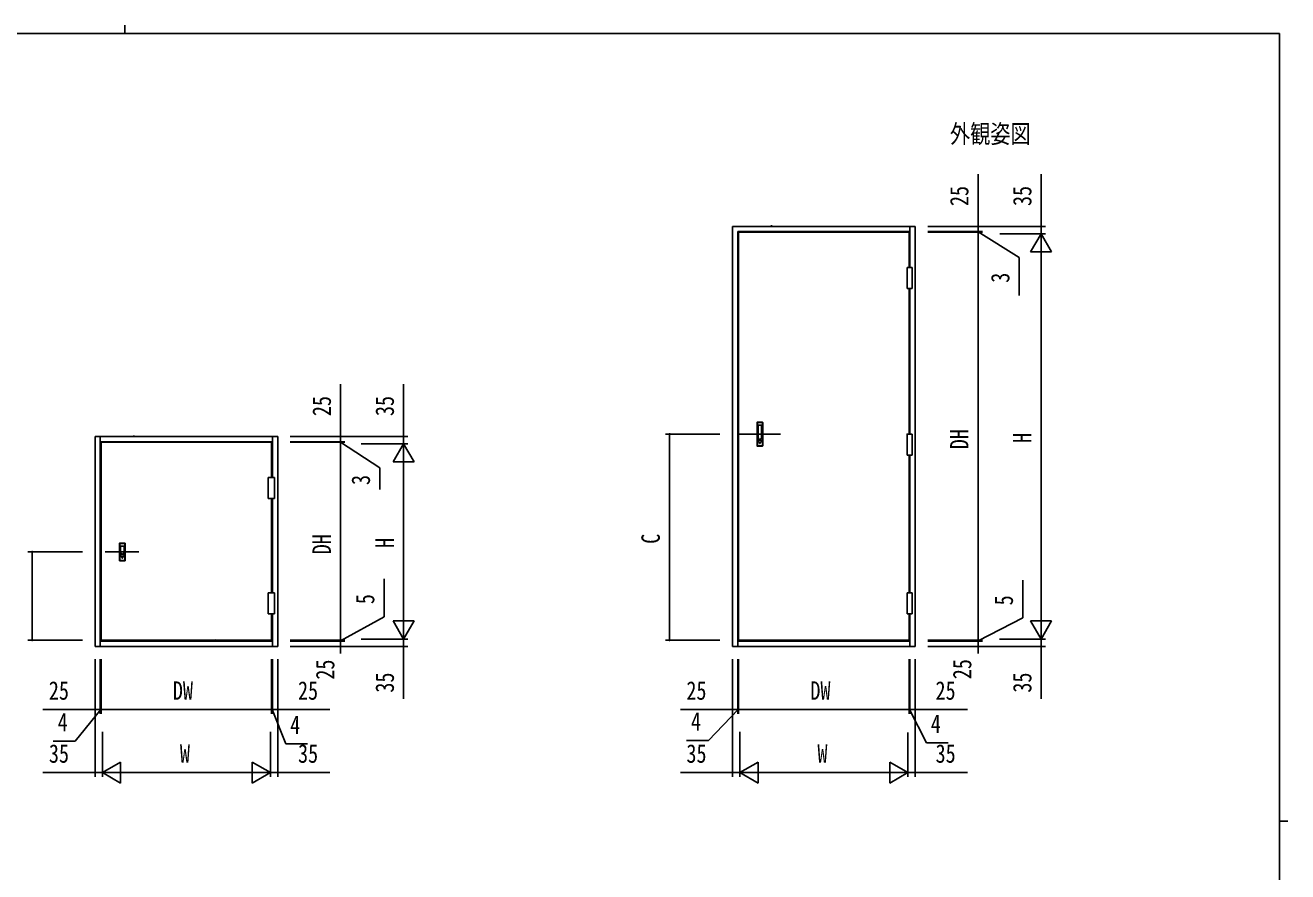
# Model space of a CAD drawing. Units: millimetres on the paper. Extents: x -283 to 283, y -202 to 202.
# Drawn here: x -30.1 to 270.6, y 0 to 201.5 of the extents above; entities that cross this region are included whole.
import ezdxf
from ezdxf.enums import TextEntityAlignment as Align

# ---------------------------------------------------------------- set-up
doc = ezdxf.new("R2010")
doc.units = ezdxf.units.MM
for name, color, linetype in [('0-1_USER1', 3, 'Continuous'), ('0-5_YKK_A1', 4, 'Continuous'), ('0-6_YKK_D', 6, 'Continuous'), ('0-7_YKK_ZWAK', 7, 'Continuous')]:
    doc.layers.add(name, color=color, linetype=linetype)
doc.styles.add('ＭＳ ゴシック', font='')
doc.styles.get('ＭＳ ゴシック').set_extended_font_data('MS Gothic')

msp = doc.modelspace()

# ---------------------------------------------------------------- linework, layer by layer
at = {"layer": '0-5_YKK_A1'}
for p, q in [((138.368, 153.621), (138.368, 53.621)), ((181.868, 153.621), (138.368, 153.621)), ((147.618, 153.621), (147.618, 153.878)), ((172.618, 153.621), (172.618, 153.787)), ((180.618, 143.871), (180.618, 153.621)), ((181.868, 53.621), (181.868, 153.621)), ((139.618, 152.371), (180.618, 152.371)), ((139.618, 53.621), (139.618, 152.371)), ((139.818, 55.121), (139.818, 152.221)), ((139.818, 152.221), (180.418, 152.221)), ((180.418, 152.221), (180.418, 143.871)), ((181.868, 151.871), (181.818, 151.871)), ((181.868, 150.971), (181.886, 150.971)), ((138.368, 144.371), (138.358, 144.371)), ((179.918, 143.871), (179.918, 138.871)), ((179.918, 143.871), (181.118, 143.871)), ((181.118, 143.871), (181.118, 138.871)), ((179.918, 138.871), (181.118, 138.871)), ((180.418, 138.871), (180.418, 104.169)), ((180.618, 104.169), (180.618, 138.871)), ((144.193, 106.944), (144.193, 101.394)), ((144.268, 101.419), (144.268, 106.919)), ((145.443, 107.044), (144.293, 107.044)), ((144.318, 106.969), (145.418, 106.969)), ((144.468, 106.319), (144.468, 103.319)), ((144.468, 106.319), (145.268, 106.319)), ((145.268, 106.319), (145.268, 103.319)), ((145.468, 101.419), (145.468, 106.919)), ((145.543, 101.394), (145.543, 106.944)), ((-13.474, 103.621), (-13.474, 53.621)), ((30.026, 103.621), (-13.474, 103.621)), ((-12.224, 53.621), (-12.224, 103.621)), ((-12.224, 102.371), (28.776, 102.371)), ((-4.224, 103.621), (-4.224, 103.878)), ((28.776, 93.871), (28.776, 103.621)), ((30.026, 53.621), (30.026, 103.621)), ((139.818, 104.169), (149.813, 104.169)), ((145.043, 102.769), (144.693, 102.769)), ((145.043, 102.719), (144.693, 102.719)), ((144.693, 102.269), (145.043, 102.269)), ((181.118, 99.169), (181.118, 104.169)), ((-12.024, 55.121), (-12.024, 102.221)), ((-12.024, 102.221), (28.576, 102.221)), ((28.576, 102.221), (28.576, 93.871)), ((30.026, 101.871), (29.976, 101.871)), ((144.293, 101.294), (145.443, 101.294)), ((144.318, 101.369), (145.418, 101.369)), ((144.693, 102.219), (145.043, 102.219)), ((179.918, 99.169), (181.118, 99.169)), ((180.418, 99.169), (180.418, 66.371)), ((180.618, 66.371), (180.618, 99.169)), ((-13.474, 94.371), (-13.485, 94.371)), ((27.776, 93.871), (27.776, 88.871)), ((27.776, 93.871), (29.276, 93.871)), ((29.276, 93.871), (29.276, 88.871)), ((27.776, 88.871), (29.276, 88.871)), ((28.576, 88.871), (28.576, 66.371)), ((28.776, 66.371), (28.776, 88.871)), ((-6.399, 78.246), (-7.549, 78.246)), ((-11.074, 76.121), (-3.018, 76.121)), ((-7.649, 78.146), (-7.649, 74.096)), ((-7.574, 74.121), (-7.574, 78.121)), ((-7.524, 78.171), (-6.424, 78.171)), ((-7.374, 77.521), (-7.374, 76.021)), ((-7.374, 77.521), (-6.574, 77.521)), ((-6.799, 75.471), (-7.149, 75.471)), ((-6.799, 75.421), (-7.149, 75.421)), ((-6.574, 77.521), (-6.574, 76.021)), ((-6.374, 74.121), (-6.374, 78.121)), ((-6.299, 74.096), (-6.299, 78.146)), ((-7.549, 73.996), (-6.399, 73.996)), ((-7.524, 74.071), (-6.424, 74.071)), ((-7.149, 74.971), (-6.799, 74.971)), ((-7.149, 74.921), (-6.799, 74.921)), ((27.776, 66.371), (27.776, 61.371)), ((27.776, 66.371), (29.276, 66.371)), ((29.276, 66.371), (29.276, 61.371)), ((179.918, 66.371), (179.918, 61.371)), ((179.918, 66.371), (181.118, 66.371)), ((181.118, 66.371), (181.118, 61.371)), ((-13.474, 62.871), (-13.478, 62.871)), ((27.776, 61.371), (29.276, 61.371)), ((28.576, 61.371), (28.576, 55.121)), ((28.776, 53.621), (28.776, 61.371)), ((138.368, 62.871), (138.364, 62.871)), ((179.918, 61.371), (181.118, 61.371)), ((180.418, 61.371), (180.418, 55.121)), ((180.618, 53.621), (180.618, 61.371)), ((-12.224, 54.871), (28.776, 54.871)), ((-12.024, 55.121), (28.576, 55.121)), ((-10.474, 55.121), (-10.474, 55.113)), ((15.314, 55.371), (15.264, 55.371)), ((27.026, 54.871), (27.026, 54.859)), ((28.776, 55.371), (28.726, 55.371)), ((139.618, 54.871), (180.618, 54.871)), ((139.818, 55.121), (180.418, 55.121)), ((141.068, 55.121), (141.068, 55.113)), ((179.168, 54.871), (179.168, 54.859)), ((181.868, 55.371), (181.818, 55.371)), ((181.868, 56.621), (181.879, 56.621)), ((-13.474, 53.621), (30.026, 53.621)), ((-11.724, 53.621), (-11.724, 53.671)), ((28.276, 53.621), (28.276, 53.671)), ((138.368, 53.621), (181.868, 53.621)), ((140.118, 53.621), (140.118, 53.671)), ((180.118, 53.621), (180.118, 53.671))]:
    msp.add_line(p, q, dxfattribs=at)
msp.add_lwpolyline([(179.918, 99.169), (179.918, 104.169), (181.118, 104.169)], dxfattribs=at)
for centre in [(144.868, 102.006), (-6.974, 74.709)]:
    msp.add_circle(centre, 0.0875, dxfattribs=at)
for centre, radius, start, end in [((144.293, 106.944), 0.1, 90, 180), ((144.318, 106.919), 0.05, 90, 180), ((145.418, 106.919), 0.05, 0, 90), ((145.443, 106.944), 0.1, 0, 90), ((144.693, 102.494), 0.275, 90, 270), ((144.868, 103.319), 0.4, 180, 0), ((144.693, 102.494), 0.225, 90, 270), ((145.043, 102.494), 0.275, 270, 90), ((145.043, 102.494), 0.225, 270, 90), ((144.293, 101.394), 0.1, 180, 270), ((144.318, 101.419), 0.05, 180, 270), ((145.418, 101.419), 0.05, 270, 0), ((145.443, 101.394), 0.1, 270, 0), ((-7.549, 78.146), 0.1, 90, 180), ((-6.399, 78.146), 0.1, 0, 90), ((-7.524, 78.121), 0.05, 90, 180), ((-7.149, 75.196), 0.275, 90, 270), ((-6.974, 76.021), 0.4, 180, 0), ((-7.149, 75.196), 0.225, 90, 270), ((-6.799, 75.196), 0.275, 270, 90), ((-6.799, 75.196), 0.225, 270, 90), ((-6.424, 78.121), 0.05, 0, 90), ((-7.549, 74.096), 0.1, 180, 270), ((-7.524, 74.121), 0.05, 180, 270), ((-6.424, 74.121), 0.05, 270, 0), ((-6.399, 74.096), 0.1, 270, 0)]:
    msp.add_arc(centre, radius, start, end, dxfattribs=at)
at = {"layer": '0-6_YKK_D'}
for p, q in [((184.868, 153.621), (212.868, 153.621)), ((184.868, 153.621), (197.868, 153.621)), ((196.868, 152.371), (196.868, 154.071)), ((184.868, 152.371), (197.868, 152.371)), ((184.868, 152.221), (197.868, 152.221)), ((196.868, 152.371), (196.868, 152.221)), ((196.868, 152.371), (196.868, 152.221)), ((196.868, 152.371), (196.868, 150.671)), ((196.868, 152.296), (206.647, 146.235)), ((196.868, 152.221), (196.868, 55.121)), ((196.868, 152.221), (196.868, 150.521)), ((202.049, 151.871), (212.868, 151.871)), ((202.049, 151.871), (212.868, 151.871)), ((211.868, 151.871), (209.368, 147.541)), ((211.868, 151.871), (211.868, 143.211)), ((211.868, 151.871), (214.368, 147.541)), ((211.868, 151.871), (211.868, 150.171)), ((209.368, 147.541), (214.368, 147.541)), ((206.647, 146.235), (206.647, 137.195)), ((211.868, 146.871), (211.868, 60.371)), ((33.026, 103.621), (46.026, 103.621)), ((33.026, 103.621), (61.026, 103.621)), ((33.026, 102.371), (46.026, 102.371)), ((33.026, 102.371), (46.026, 102.371)), ((45.026, 102.371), (45.026, 104.071)), ((45.026, 102.371), (45.026, 102.221)), ((45.026, 102.371), (45.026, 102.221)), ((45.026, 102.371), (45.026, 100.671)), ((45.026, 102.296), (54.326, 96.172)), ((135.368, 104.169), (122.368, 104.169)), ((123.368, 104.169), (123.368, 55.121)), ((33.026, 102.221), (46.026, 102.221)), ((45.026, 102.221), (45.026, 100.521)), ((45.026, 102.221), (45.026, 55.121)), ((49.941, 101.871), (61.026, 101.871)), ((50.814, 101.871), (61.026, 101.871)), ((60.026, 101.871), (57.526, 97.541)), ((60.026, 101.871), (60.026, 93.211)), ((60.026, 101.871), (62.526, 97.541)), ((60.026, 101.871), (60.026, 100.171)), ((57.526, 97.541), (62.526, 97.541)), ((60.026, 96.871), (60.026, 60.371)), ((54.326, 96.172), (54.326, 90.972)), ((-16.474, 76.121), (-29.474, 76.121)), ((-28.474, 76.121), (-28.474, 55.121)), ((55.378, 60.683), (55.378, 69.723)), ((207.483, 60.403), (207.483, 69.443)), ((60.026, 55.371), (60.026, 64.031)), ((211.868, 55.371), (211.868, 64.031)), ((45.026, 54.996), (55.378, 60.683)), ((196.868, 54.996), (207.483, 60.403)), ((62.526, 59.701), (57.526, 59.701)), ((60.026, 55.371), (57.526, 59.701)), ((60.026, 55.371), (62.526, 59.701)), ((214.368, 59.701), (209.368, 59.701)), ((211.868, 55.371), (209.368, 59.701)), ((211.868, 55.371), (214.368, 59.701)), ((-16.474, 55.121), (-29.474, 55.121)), ((33.026, 55.121), (46.026, 55.121)), ((33.026, 54.871), (46.026, 54.871)), ((33.026, 54.871), (46.026, 54.871)), ((45.026, 55.121), (45.026, 56.821)), ((45.026, 54.871), (45.026, 55.121)), ((45.026, 54.871), (45.026, 55.121)), ((45.026, 54.871), (45.026, 53.171)), ((49.941, 55.371), (61.026, 55.371)), ((49.941, 55.371), (61.026, 55.371)), ((60.026, 55.371), (60.026, 57.071)), ((135.368, 55.121), (122.368, 55.121)), ((184.868, 55.121), (197.868, 55.121)), ((184.868, 54.871), (197.868, 54.871)), ((196.868, 55.121), (196.868, 56.821)), ((196.868, 55.121), (196.868, 54.871)), ((196.868, 55.121), (196.868, 54.871)), ((196.868, 54.871), (196.868, 53.171)), ((201.942, 55.371), (212.868, 55.371)), ((201.942, 55.371), (212.868, 55.371)), ((211.868, 55.371), (211.868, 57.071)), ((33.026, 53.621), (46.026, 53.621)), ((33.026, 53.621), (61.026, 53.621)), ((45.026, 53.621), (45.026, 51.921)), ((184.868, 53.621), (197.868, 53.621)), ((184.868, 53.621), (212.868, 53.621)), ((196.868, 53.621), (196.868, 51.921)), ((-13.474, 50.621), (-13.474, 22.621)), ((-13.474, 50.621), (-13.474, 37.621)), ((-12.224, 50.621), (-12.224, 37.621)), ((-12.224, 50.621), (-12.224, 37.621)), ((-12.024, 50.621), (-12.024, 37.621)), ((28.576, 50.621), (28.576, 37.621)), ((28.776, 50.621), (28.776, 37.621)), ((28.776, 50.621), (28.776, 37.621)), ((30.026, 50.621), (30.026, 22.621)), ((30.026, 50.621), (30.026, 37.621)), ((138.368, 50.621), (138.368, 22.621)), ((138.368, 50.621), (138.368, 37.621)), ((139.618, 50.621), (139.618, 37.621)), ((139.818, 50.621), (139.818, 37.621)), ((180.418, 50.621), (180.418, 37.621)), ((180.618, 50.621), (180.618, 37.621)), ((181.868, 50.621), (181.868, 37.621)), ((181.868, 50.621), (181.868, 22.621)), ((-12.124, 38.621), (-18.227, 31.076)), ((-12.224, 38.621), (-13.924, 38.621)), ((-12.224, 38.621), (-12.024, 38.621)), ((-12.224, 38.621), (-12.024, 38.621)), ((-12.224, 38.621), (-10.524, 38.621)), ((-12.024, 38.621), (-10.324, 38.621)), ((-12.024, 38.621), (28.576, 38.621)), ((28.576, 38.621), (26.876, 38.621)), ((28.776, 38.621), (27.076, 38.621)), ((28.776, 38.621), (28.576, 38.621)), ((28.776, 38.621), (28.576, 38.621)), ((28.676, 38.621), (31.944, 30.444)), ((28.776, 38.621), (30.476, 38.621)), ((139.718, 38.621), (132.6, 31.263)), ((139.618, 38.621), (137.918, 38.621)), ((139.618, 38.621), (139.818, 38.621)), ((139.618, 38.621), (139.818, 38.621)), ((139.618, 38.621), (141.318, 38.621)), ((139.818, 38.621), (141.518, 38.621)), ((139.818, 38.621), (180.418, 38.621)), ((180.418, 38.621), (178.718, 38.621)), ((180.618, 38.621), (178.918, 38.621)), ((180.418, 38.621), (180.618, 38.621)), ((180.418, 38.621), (180.618, 38.621)), ((180.518, 38.621), (184.531, 30.702)), ((180.618, 38.621), (182.318, 38.621)), ((-11.724, 33.305), (-11.724, 22.621)), ((-11.724, 33.305), (-11.724, 22.621)), ((28.276, 33.324), (28.276, 22.621)), ((28.276, 33.324), (28.276, 22.621)), ((140.118, 33.331), (140.118, 22.621)), ((140.118, 33.331), (140.118, 22.621)), ((180.118, 33.126), (180.118, 22.621)), ((180.118, 33.126), (180.118, 22.621)), ((-18.227, 31.076), (-23.427, 31.076)), ((31.944, 30.444), (37.144, 30.444)), ((132.6, 31.263), (127.4, 31.263)), ((184.531, 30.702), (189.731, 30.702)), ((-11.724, 23.621), (-7.394, 26.121)), ((-7.394, 21.121), (-7.394, 26.121)), ((23.946, 26.121), (23.946, 21.121)), ((28.276, 23.621), (23.946, 26.121)), ((140.118, 23.621), (144.448, 26.121)), ((144.448, 21.121), (144.448, 26.121)), ((175.788, 26.121), (175.788, 21.121)), ((180.118, 23.621), (175.788, 26.121)), ((-11.724, 23.621), (-3.064, 23.621)), ((-11.724, 23.621), (-7.394, 21.121)), ((-11.724, 23.621), (-10.024, 23.621)), ((-6.724, 23.621), (23.276, 23.621)), ((28.276, 23.621), (19.616, 23.621)), ((28.276, 23.621), (23.946, 21.121)), ((28.276, 23.621), (26.576, 23.621)), ((140.118, 23.621), (148.778, 23.621)), ((140.118, 23.621), (144.448, 21.121)), ((140.118, 23.621), (141.818, 23.621)), ((145.118, 23.621), (175.118, 23.621)), ((180.118, 23.621), (171.458, 23.621)), ((180.118, 23.621), (175.788, 21.121)), ((180.118, 23.621), (178.418, 23.621))]:
    msp.add_line(p, q, dxfattribs=at)
for points in [[(196.868, 152.371), (196.868, 153.621), (196.868, 166.061)], [(211.868, 151.871), (211.868, 153.621), (211.868, 166.061)], [(45.026, 102.371), (45.026, 103.621), (45.026, 116.061)], [(60.026, 101.871), (60.026, 103.621), (60.026, 116.061)], [(45.026, 53.621), (45.026, 54.871), (45.026, 56.571)], [(60.026, 55.371), (60.026, 53.621), (60.026, 41.181)], [(196.868, 53.621), (196.868, 54.871), (196.868, 56.571)], [(211.868, 55.371), (211.868, 53.621), (211.868, 41.181)], [(-12.224, 38.621), (-13.474, 38.621), (-25.914, 38.621)], [(28.776, 38.621), (30.026, 38.621), (42.466, 38.621)], [(139.618, 38.621), (138.368, 38.621), (125.928, 38.621)], [(180.618, 38.621), (181.868, 38.621), (194.308, 38.621)], [(-11.724, 23.621), (-13.474, 23.621), (-25.914, 23.621)], [(28.276, 23.621), (30.026, 23.621), (42.466, 23.621)], [(140.118, 23.621), (138.368, 23.621), (125.928, 23.621)], [(180.118, 23.621), (181.868, 23.621), (194.308, 23.621)]]:
    msp.add_lwpolyline(points, dxfattribs=at)
for centre, start, end in [((196.868, 153.621), 90, 270), ((196.868, 153.621), 270, 90), ((211.868, 153.621), 90, 270), ((211.868, 153.621), 270, 90), ((196.868, 152.371), 90, 270), ((196.868, 152.221), 90, 270), ((196.868, 152.221), 90, 270), ((196.868, 152.371), 270, 90), ((196.868, 152.221), 270, 90), ((196.868, 152.221), 270, 90), ((45.026, 103.621), 90, 270), ((45.026, 102.371), 90, 270), ((45.026, 102.371), 90, 270), ((45.026, 102.221), 90, 270), ((45.026, 102.221), 90, 270), ((45.026, 103.621), 270, 90), ((45.026, 102.371), 270, 90), ((45.026, 102.371), 270, 90), ((45.026, 102.221), 270, 90), ((45.026, 102.221), 270, 90), ((60.026, 103.621), 90, 270), ((60.026, 103.621), 270, 90), ((123.368, 104.169), 90, 270), ((123.368, 104.169), 270, 90), ((-28.474, 76.121), 90, 270), ((-28.474, 76.121), 270, 90), ((-28.474, 55.121), 90, 270), ((-28.474, 55.121), 270, 90), ((45.026, 55.121), 90, 270), ((45.026, 55.121), 90, 270), ((45.026, 54.871), 90, 270), ((45.026, 54.871), 90, 270), ((45.026, 55.121), 270, 90), ((45.026, 55.121), 270, 90), ((45.026, 54.871), 270, 90), ((45.026, 54.871), 270, 90), ((123.368, 55.121), 90, 270), ((123.368, 55.121), 270, 90), ((196.868, 55.121), 90, 270), ((196.868, 55.121), 90, 270), ((196.868, 54.871), 90, 270), ((196.868, 54.871), 90, 270), ((196.868, 55.121), 270, 90), ((196.868, 55.121), 270, 90), ((196.868, 54.871), 270, 90), ((196.868, 54.871), 270, 90), ((45.026, 53.621), 90, 270), ((45.026, 53.621), 270, 90), ((60.026, 53.621), 90, 270), ((60.026, 53.621), 270, 90), ((196.868, 53.621), 90, 270), ((196.868, 53.621), 270, 90), ((211.868, 53.621), 90, 270), ((211.868, 53.621), 270, 90), ((-13.474, 38.621), 0, 180), ((-13.474, 38.621), 180, 0), ((-12.224, 38.621), 0, 180), ((-12.224, 38.621), 0, 180), ((-12.224, 38.621), 180, 0), ((-12.224, 38.621), 180, 0), ((-12.024, 38.621), 0, 180), ((-12.024, 38.621), 0, 180), ((-12.024, 38.621), 180, 0), ((-12.024, 38.621), 180, 0), ((28.576, 38.621), 0, 180), ((28.576, 38.621), 0, 180), ((28.576, 38.621), 180, 0), ((28.576, 38.621), 180, 0), ((28.776, 38.621), 0, 180), ((28.776, 38.621), 0, 180), ((28.776, 38.621), 180, 0), ((28.776, 38.621), 180, 0), ((30.026, 38.621), 0, 180), ((30.026, 38.621), 180, 0), ((138.368, 38.621), 0, 180), ((138.368, 38.621), 180, 0), ((139.618, 38.621), 0, 180), ((139.618, 38.621), 180, 0), ((139.818, 38.621), 0, 180), ((139.818, 38.621), 0, 180), ((139.818, 38.621), 180, 0), ((139.818, 38.621), 180, 0), ((180.418, 38.621), 0, 180), ((180.418, 38.621), 0, 180), ((180.418, 38.621), 180, 0), ((180.418, 38.621), 180, 0), ((180.618, 38.621), 0, 180), ((180.618, 38.621), 180, 0), ((181.868, 38.621), 0, 180), ((181.868, 38.621), 180, 0), ((-13.474, 23.621), 0, 180), ((-13.474, 23.621), 180, 0), ((30.026, 23.621), 0, 180), ((30.026, 23.621), 180, 0), ((138.368, 23.621), 0, 180), ((138.368, 23.621), 180, 0), ((181.868, 23.621), 0, 180), ((181.868, 23.621), 180, 0)]:
    msp.add_arc(centre, 0.106, start, end, dxfattribs=at)
at = {"layer": '0-7_YKK_ZWAK'}
for p, q in [((-6.39, 201.5), (-6.39, 199.5)), ((268.6, 199.5), (-281.4, 199.5)), ((268.6, 199.5), (268.6, -175.5)), ((268.6, 12), (270.6, 12))]:
    msp.add_line(p, q, dxfattribs=at)

# ---------------------------------------------------------------- texts
at = {"layer": '0-1_USER1', "style": 'ＭＳ ゴシック', "width": 0.8}
msp.add_text('外観姿図', height=4.399, dxfattribs=at).set_placement((190.154, 172.132), align=Align.BOTTOM_LEFT)
at = {"layer": '0-6_YKK_D', "style": 'ＭＳ ゴシック', "width": 0.8}
for s, p in [('25', (195.868, 158.459)), ('35', (210.868, 158.471)), ('3 ', (205.632, 140.205)), ('25', (44.026, 108.459)), ('35', (59.026, 108.471)), ('DH', (195.868, 100.565)), ('H', (210.868, 102.074)), ('3', (53.326, 92.061)), ('DH', (44.026, 75.565)), ('H', (59.026, 77.074)), ('C', (122.368, 78.061)), ('5 ', (54.362, 63.692)), ('5 ', (206.468, 63.413)), ('25', (44.841, 45.721)), ('25', (196.553, 45.828)), ('35', (59.026, 42.631)), ('35', (210.868, 42.631))]:
    msp.add_text(s, height=4.399, rotation=90, dxfattribs=at).set_placement(p, align=Align.BOTTOM_LEFT)
for s, p in [('25', (-24.476, 39.621)), ('DW', (5.06, 39.621)), ('25', (34.864, 39.621)), ('25', (127.366, 39.621)), ('DW', (156.902, 39.621)), ('25', (186.706, 39.621)), ('4', (-22.374, 32.076)), ('4', (32.997, 31.444)), ('4', (128.452, 32.263)), ('4', (185.584, 31.702)), ('35', (-24.464, 24.621)), ('W', (6.741, 24.621)), ('35', (34.876, 24.621)), ('35', (127.378, 24.621)), ('W', (158.583, 24.621)), ('35', (186.718, 24.621))]:
    msp.add_text(s, height=4.399, dxfattribs=at).set_placement(p, align=Align.BOTTOM_LEFT)

doc.saveas('drawing.dxf')
